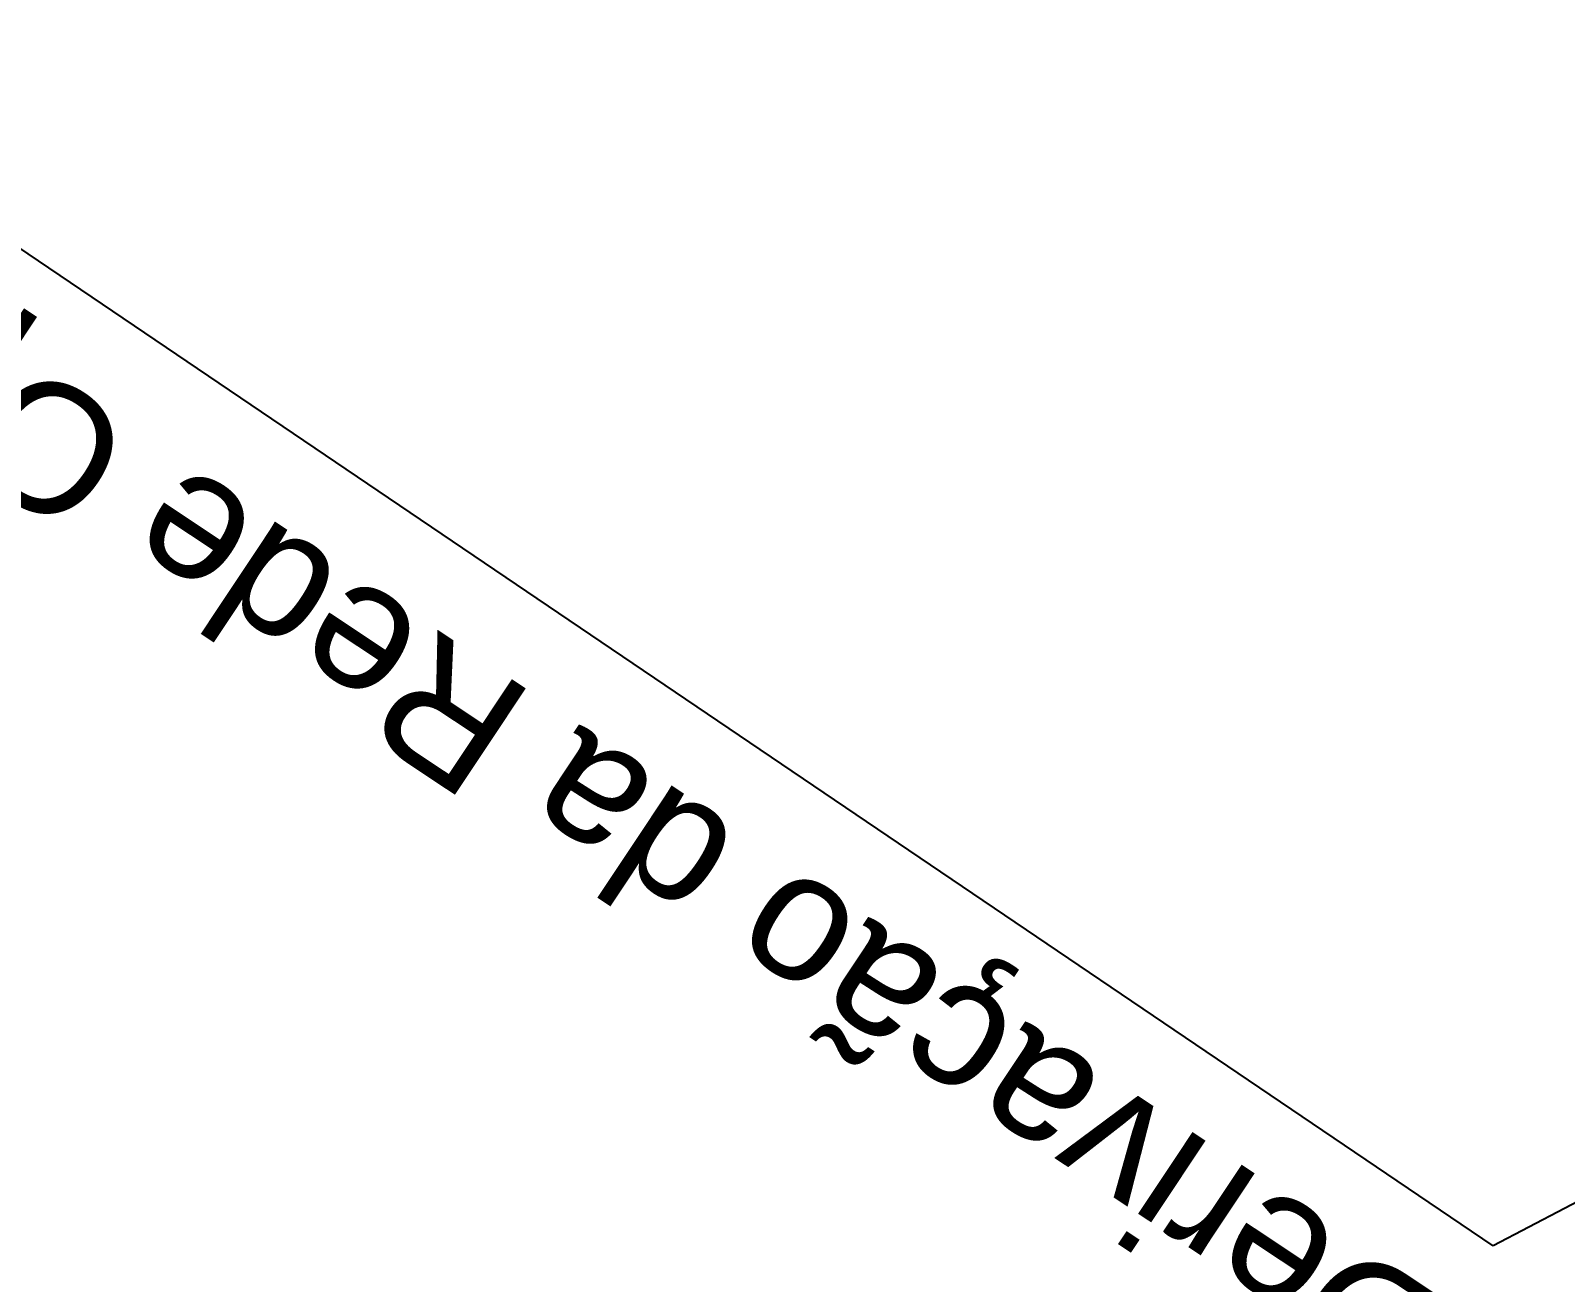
# Model space of a CAD drawing. Header units: metres. Extents: x 307950 to 323604, y 7400965 to 7433979.
# Drawn here: x 309043.4 to 309091.43, y 7432688.36 to 7432727.54 of the extents above; entities that cross this region are included whole.
import ezdxf

# ---------------------------------------------------------------- set-up
doc = ezdxf.new("R2010")
doc.units = ezdxf.units.M
doc.header["$LTSCALE"] = 10
doc.linetypes.add('DASHED2', pattern=[0.375, 0.25, -0.125])
doc.layers.get('0').update_dxf_attribs({"linetype": 'DASHED2'})
doc.layers.add('ACAD-Trecho Total_TIC_INTERFERENCIAS$0$DUTO_CABO ÓPTICO_TEXTOS', color=2, linetype='Continuous')
doc.styles.add('ACAD-Trecho Total_TIC_INTERFERENCIAS$0$ARIAL', font='arial.ttf')
doc.styles.add('ACAD-Trecho Total_TIC_INTERFERENCIAS$0$Standard', font='arial.ttf')
doc.dimstyles.new('ACAD-Trecho Total_TIC_INTERFERENCIAS$0$ISO-25', dxfattribs={"dimtxt": 2.5, "dimasz": 2.5, "dimexe": 1.25, "dimexo": 0.625, "dimtad": 1, "dimtxsty": 'ACAD-Trecho Total_TIC_INTERFERENCIAS$0$Standard', "dimcen": 2.5, "dimadec": 0, "dimazin": 0, "dimtfac": 1, "dimtmove": 0, "dimatfit": 3, "dimfxl": 1, "dimarcsym": 0})

# ---------------------------------------------------------------- blocks, each defined once
blk = doc.blocks.new('ACAD-Trecho Total_TIC_INTERFERENCIAS')
at = {"layer": 'ACAD-Trecho Total_TIC_INTERFERENCIAS$0$DUTO_CABO ÓPTICO_TEXTOS', "style": 'ACAD-Trecho Total_TIC_INTERFERENCIAS$0$ARIAL'}
blk.add_text('Derivação da Rede Óptica', height=4, rotation=146.3625, dxfattribs=at).set_placement((309087.974, 7432687.601))
at = {"layer": 'ACAD-Trecho Total_TIC_INTERFERENCIAS$0$DUTO_CABO ÓPTICO_TEXTOS'}
blk.add_leader([(309132.457, 7432712.167), (309089.164, 7432689.501), (309032.993, 7432727.535)], dimstyle='ACAD-Trecho Total_TIC_INTERFERENCIAS$0$ISO-25', override={"dimscale": 2}, dxfattribs=at)

msp = doc.modelspace()

# ---------------------------------------------------------------- block references
at = {"linetype": 'ByBlock'}
msp.add_blockref('ACAD-Trecho Total_TIC_INTERFERENCIAS', (0, 0), dxfattribs=at)

doc.saveas('drawing.dxf')
